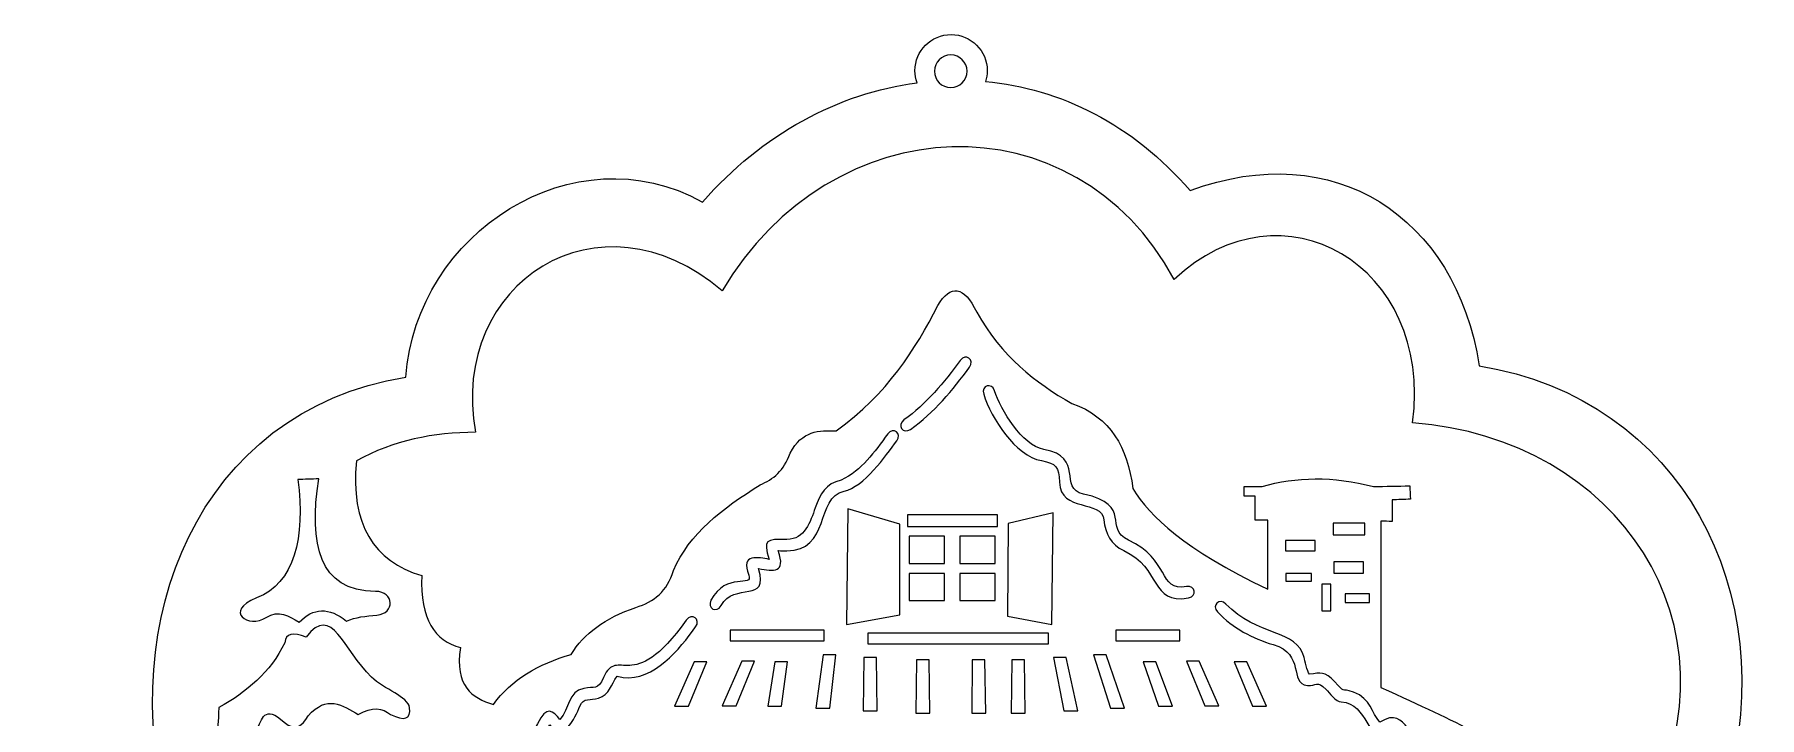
# Model space of a CAD drawing. Header units: centimetres. Extents: x 2 to 128, y -104 to 2.
# Drawn here: x 61.8 to 71.29, y -2.84 to 0.92 of the extents above; entities that cross this region are included whole.
import ezdxf

# ---------------------------------------------------------------- set-up
doc = ezdxf.new("R2010")
doc.units = ezdxf.units.CM
doc.header["$MEASUREMENT"] = 0
doc.layers.add('layer 1', color=7, linetype='Continuous')

msp = doc.modelspace()

# ---------------------------------------------------------------- linework, layer by layer
at = {"layer": 'layer 1', "color": 250}
for points, knots in [([(63.96083, -7.57743), (64.09123, -8.40445), (64.84397, -8.83688), (65.61331, -8.50475), (65.61331, -8.50475), (66.44072, -9.33908), (67.4989, -9.25009), (68.2629, -8.38622), (68.2629, -8.38622), (69.04592, -8.67471), (69.80002, -8.19363), (69.87358, -7.36822), (69.87358, -7.36822), (70.95176, -7.14973), (71.41906, -6.06521), (71.10772, -5.06725), (71.10772, -5.06725), (71.72603, -4.57216), (71.77179, -3.71559), (71.11471, -3.21948), (71.11471, -3.21948), (71.40516, -2.14892), (70.86692, -1.09057), (69.74808, -0.90458), (69.74808, -0.90458), (69.61888, -0.0811), (68.94807, 0.35148), (68.15832, 0.05763), (68.15832, 0.05763), (67.84353, 0.42274), (67.44468, 0.61819), (67.03364, 0.6576), (67.03364, 0.6576), (67.03943, 0.67625), (67.04254, 0.69604), (67.04254, 0.71659), (67.04254, 0.71659), (67.04254, 0.82635), (66.95358, 0.91531), (66.84382, 0.91531), (66.84382, 0.91531), (66.73407, 0.91531), (66.6451, 0.82635), (66.6451, 0.71659), (66.6451, 0.71659), (66.6451, 0.6934), (66.64909, 0.67114), (66.65639, 0.65045), (66.65639, 0.65045), (66.22525, 0.59338), (65.80474, 0.36979), (65.47736, -0.00521), (65.47736, -0.00521), (64.77102, 0.38745), (63.90138, -0.17379), (63.84578, -0.96743), (63.84578, -0.96743), (62.69207, -1.15576), (62.25431, -2.31635), (62.53492, -3.366), (62.53492, -3.366), (61.80345, -4.00767), (62.00421, -4.82334), (62.55932, -5.25559), (62.55932, -5.25559), (62.33416, -6.32259), (62.80063, -7.39158), (63.96083, -7.57743)], [0, 0, 0, 0, 0.0555556, 0.0555556, 0.0555556, 0.0555556, 0.1111111, 0.1111111, 0.1111111, 0.1111111, 0.1666667, 0.1666667, 0.1666667, 0.1666667, 0.2222222, 0.2222222, 0.2222222, 0.2222222, 0.2777778, 0.2777778, 0.2777778, 0.2777778, 0.3333333, 0.3333333, 0.3333333, 0.3333333, 0.3888889, 0.3888889, 0.3888889, 0.3888889, 0.4444444, 0.4444444, 0.4444444, 0.4444444, 0.5, 0.5, 0.5, 0.5, 0.5555556, 0.5555556, 0.5555556, 0.5555556, 0.6111111, 0.6111111, 0.6111111, 0.6111111, 0.6666667, 0.6666667, 0.6666667, 0.6666667, 0.7222222, 0.7222222, 0.7222222, 0.7222222, 0.7777778, 0.7777778, 0.7777778, 0.7777778, 0.8333333, 0.8333333, 0.8333333, 0.8333333, 0.8888889, 0.8888889, 0.8888889, 0.8888889, 1, 1, 1, 1]), ([(66.93164, 0.71355), (66.93164, 0.66406), (66.89152, 0.62395), (66.84204, 0.62395), (66.84204, 0.62395), (66.79255, 0.62395), (66.75244, 0.66406), (66.75244, 0.71355), (66.75244, 0.71355), (66.75244, 0.76302), (66.79255, 0.80314), (66.84204, 0.80314), (66.84204, 0.80314), (66.89152, 0.80314), (66.93164, 0.76302), (66.93164, 0.71355)], [0, 0, 0, 0, 0.2, 0.2, 0.2, 0.2, 0.4, 0.4, 0.4, 0.4, 0.6, 0.6, 0.6, 0.6, 1, 1, 1, 1]), ([(70.72752, -3.67563), (70.66998, -3.4638), (70.5132, -3.63848), (70.18372, -3.30247), (70.18372, -3.30247), (69.8087, -2.92002), (69.66225, -2.88427), (69.20749, -2.67158), (69.20749, -2.67158), (69.20749, -2.36711), (69.20749, -2.06265), (69.20749, -1.75817), (69.20749, -1.75817), (69.22783, -1.75875), (69.24816, -1.75933), (69.2685, -1.75991), (69.2685, -1.75991), (69.2685, -1.7204), (69.2685, -1.6809), (69.2685, -1.64139), (69.2685, -1.64139), (69.3022, -1.64023), (69.33591, -1.63906), (69.3696, -1.63789), (69.3696, -1.63789), (69.36845, -1.6135), (69.36728, -1.58909), (69.36612, -1.56469), (69.36612, -1.56469), (69.29988, -1.56585), (69.23363, -1.56701), (69.16739, -1.56817), (69.16739, -1.56817), (68.94353, -1.51016), (68.7405, -1.51462), (68.55381, -1.56817), (68.55381, -1.56817), (68.52127, -1.56817), (68.48873, -1.56817), (68.45619, -1.56817), (68.45619, -1.56817), (68.45619, -1.5856), (68.45619, -1.60303), (68.45619, -1.62047), (68.45619, -1.62047), (68.47594, -1.62047), (68.49571, -1.62047), (68.51546, -1.62047), (68.51546, -1.62047), (68.51546, -1.66462), (68.51546, -1.70879), (68.51546, -1.75294), (68.51546, -1.75294), (68.53871, -1.75294), (68.56194, -1.75294), (68.58518, -1.75294), (68.58518, -1.75294), (68.58518, -1.87961), (68.58518, -2.00628), (68.58518, -2.13294), (68.58518, -2.13294), (68.12395, -1.90983), (67.94091, -1.73663), (67.8426, -1.57863), (67.8426, -1.57863), (67.81643, -1.3546), (67.72004, -1.18673), (67.50792, -1.11147), (67.50792, -1.11147), (67.30699, -0.99733), (67.12072, -0.8539), (66.98498, -0.60944), (66.98498, -0.60944), (66.91351, -0.46481), (66.84204, -0.45718), (66.77056, -0.57283), (66.77056, -0.57283), (66.64748, -0.81772), (66.49419, -1.05551), (66.21275, -1.26312), (66.21275, -1.26312), (66.11813, -1.25812), (66.02475, -1.25885), (65.95824, -1.38515), (65.95824, -1.38515), (65.92547, -1.48149), (65.86439, -1.52828), (65.79439, -1.55946), (65.79439, -1.55946), (65.5871, -1.68675), (65.40299, -1.82831), (65.31676, -2.03011), (65.31676, -2.03011), (65.28437, -2.14402), (65.20857, -2.20212), (65.11107, -2.23231), (65.11107, -2.23231), (64.94225, -2.29087), (64.82204, -2.37596), (64.75547, -2.4903), (64.75547, -2.4903), (64.57314, -2.54274), (64.42529, -2.62963), (64.32665, -2.76573), (64.32665, -2.76573), (64.20887, -2.72923), (64.11395, -2.6656), (64.14536, -2.45195), (64.14536, -2.45195), (64.00401, -2.4175), (63.9253, -2.29697), (63.9327, -2.058), (63.9327, -2.058), (63.66912, -1.97806), (63.53971, -1.77652), (63.57361, -1.42698), (63.57361, -1.42698), (63.77698, -1.3142), (63.99779, -1.27129), (64.22904, -1.27009), (64.22904, -1.27009), (64.07854, -0.44672), (64.91259, 0.08195), (65.58521, -0.49266), (65.58521, -0.49266), (66.18597, 0.52324), (67.52352, 0.57805), (68.07095, -0.4299), (68.07095, -0.4299), (68.66064, 0.12577), (69.49659, -0.34792), (69.38181, -1.21781), (69.38181, -1.21781), (70.51618, -1.3066), (71.19903, -2.32643), (70.6787, -3.34445), (70.6787, -3.34445), (70.9611, -3.50336), (71.16335, -3.69569), (71.22258, -3.94757), (71.22258, -3.94757), (71.15424, -3.8755), (71.07942, -3.83602), (70.99249, -3.85692), (70.99249, -3.85692), (70.8948, -3.84328), (70.80661, -3.78223), (70.72752, -3.67563)], [0, 0, 0, 0, 0.0263158, 0.0263158, 0.0263158, 0.0263158, 0.0526316, 0.0526316, 0.0526316, 0.0526316, 0.0789474, 0.0789474, 0.0789474, 0.0789474, 0.1052632, 0.1052632, 0.1052632, 0.1052632, 0.1315789, 0.1315789, 0.1315789, 0.1315789, 0.1578947, 0.1578947, 0.1578947, 0.1578947, 0.1842105, 0.1842105, 0.1842105, 0.1842105, 0.2105263, 0.2105263, 0.2105263, 0.2105263, 0.2368421, 0.2368421, 0.2368421, 0.2368421, 0.2631579, 0.2631579, 0.2631579, 0.2631579, 0.2894737, 0.2894737, 0.2894737, 0.2894737, 0.3157895, 0.3157895, 0.3157895, 0.3157895, 0.3421053, 0.3421053, 0.3421053, 0.3421053, 0.3684211, 0.3684211, 0.3684211, 0.3684211, 0.3947368, 0.3947368, 0.3947368, 0.3947368, 0.4210526, 0.4210526, 0.4210526, 0.4210526, 0.4473684, 0.4473684, 0.4473684, 0.4473684, 0.4736842, 0.4736842, 0.4736842, 0.4736842, 0.5, 0.5, 0.5, 0.5, 0.5263158, 0.5263158, 0.5263158, 0.5263158, 0.5526316, 0.5526316, 0.5526316, 0.5526316, 0.5789474, 0.5789474, 0.5789474, 0.5789474, 0.6052632, 0.6052632, 0.6052632, 0.6052632, 0.6315789, 0.6315789, 0.6315789, 0.6315789, 0.6578947, 0.6578947, 0.6578947, 0.6578947, 0.6842105, 0.6842105, 0.6842105, 0.6842105, 0.7105263, 0.7105263, 0.7105263, 0.7105263, 0.7368421, 0.7368421, 0.7368421, 0.7368421, 0.7631579, 0.7631579, 0.7631579, 0.7631579, 0.7894737, 0.7894737, 0.7894737, 0.7894737, 0.8157895, 0.8157895, 0.8157895, 0.8157895, 0.8421053, 0.8421053, 0.8421053, 0.8421053, 0.8684211, 0.8684211, 0.8684211, 0.8684211, 0.8947368, 0.8947368, 0.8947368, 0.8947368, 0.9210526, 0.9210526, 0.9210526, 0.9210526, 0.9473684, 0.9473684, 0.9473684, 0.9473684, 1, 1, 1, 1]), ([(66.94535, -0.91209), (66.85374, -1.03829), (66.74915, -1.16381), (66.62068, -1.25408), (66.62068, -1.25408), (66.57974, -1.28282), (66.5434, -1.23108), (66.58431, -1.20232), (66.58431, -1.20232), (66.70666, -1.11636), (66.80695, -0.99508), (66.89416, -0.87494), (66.89416, -0.87494), (66.92354, -0.83445), (66.97473, -0.8716), (66.94535, -0.91209)], [0, 0, 0, 0, 0.2, 0.2, 0.2, 0.2, 0.4, 0.4, 0.4, 0.4, 0.6, 0.6, 0.6, 0.6, 1, 1, 1, 1]), ([(67.43991, -1.54399), (67.43682, -1.46025), (67.42188, -1.44138), (67.34142, -1.42612), (67.34142, -1.42612), (67.19562, -1.39847), (67.06509, -1.19285), (67.02305, -1.06086), (67.02305, -1.06086), (67.00786, -1.01318), (67.06813, -0.99399), (67.0833, -1.04165), (67.0833, -1.04165), (67.11743, -1.14878), (67.2337, -1.34132), (67.3532, -1.364), (67.3532, -1.364), (67.58254, -1.40749), (67.42913, -1.57731), (67.5726, -1.60959), (67.5726, -1.60959), (67.84774, -1.67149), (67.67982, -1.79964), (67.81923, -1.86263), (67.81923, -1.86263), (68.04728, -1.96567), (67.98134, -2.14639), (68.13882, -2.1183), (68.13882, -2.1183), (68.18808, -2.10951), (68.19917, -2.17179), (68.14993, -2.18056), (68.14993, -2.18056), (67.93769, -2.21839), (68.00072, -2.01402), (67.79318, -1.92026), (67.79318, -1.92026), (67.7226, -1.88838), (67.69182, -1.82623), (67.68411, -1.75177), (67.68411, -1.75177), (67.67218, -1.63643), (67.44617, -1.7125), (67.43991, -1.54399)], [0, 0, 0, 0, 0.0833333, 0.0833333, 0.0833333, 0.0833333, 0.1666667, 0.1666667, 0.1666667, 0.1666667, 0.25, 0.25, 0.25, 0.25, 0.3333333, 0.3333333, 0.3333333, 0.3333333, 0.4166667, 0.4166667, 0.4166667, 0.4166667, 0.5, 0.5, 0.5, 0.5, 0.5833333, 0.5833333, 0.5833333, 0.5833333, 0.6666667, 0.6666667, 0.6666667, 0.6666667, 0.75, 0.75, 0.75, 0.75, 0.8333333, 0.8333333, 0.8333333, 0.8333333, 1, 1, 1, 1]), ([(66.49523, -1.27907), (66.52519, -1.23903), (66.57584, -1.27689), (66.54589, -1.31696), (66.54589, -1.31696), (66.48326, -1.40072), (66.36332, -1.57083), (66.25527, -1.5939), (66.25527, -1.5939), (66.10019, -1.62702), (66.17728, -1.92374), (65.94034, -1.92175), (65.94034, -1.92175), (65.93165, -1.92168), (65.90938, -1.9205), (65.89254, -1.92063), (65.89254, -1.92063), (65.93839, -2.04649), (65.86708, -2.03301), (65.78539, -2.01936), (65.78539, -2.01936), (65.84456, -2.21578), (65.65014, -2.0875), (65.57939, -2.22261), (65.57939, -2.22261), (65.55618, -2.26693), (65.50016, -2.23758), (65.52335, -2.19329), (65.52335, -2.19329), (65.60644, -2.03457), (65.7585, -2.12553), (65.73111, -2.05563), (65.73111, -2.05563), (65.68256, -1.93167), (65.78735, -1.95913), (65.84293, -1.96832), (65.84293, -1.96832), (65.80861, -1.85847), (65.82805, -1.85757), (65.94087, -1.85851), (65.94087, -1.85851), (66.03846, -1.85932), (66.07044, -1.76198), (66.09668, -1.68522), (66.09668, -1.68522), (66.12265, -1.60927), (66.15488, -1.55212), (66.23854, -1.53283), (66.23854, -1.53283), (66.35631, -1.47877), (66.42062, -1.37886), (66.49523, -1.27907)], [0, 0, 0, 0, 0.0714286, 0.0714286, 0.0714286, 0.0714286, 0.1428571, 0.1428571, 0.1428571, 0.1428571, 0.2142857, 0.2142857, 0.2142857, 0.2142857, 0.2857143, 0.2857143, 0.2857143, 0.2857143, 0.3571429, 0.3571429, 0.3571429, 0.3571429, 0.4285714, 0.4285714, 0.4285714, 0.4285714, 0.5, 0.5, 0.5, 0.5, 0.5714286, 0.5714286, 0.5714286, 0.5714286, 0.6428571, 0.6428571, 0.6428571, 0.6428571, 0.7142857, 0.7142857, 0.7142857, 0.7142857, 0.7857143, 0.7857143, 0.7857143, 0.7857143, 0.8571429, 0.8571429, 0.8571429, 0.8571429, 1, 1, 1, 1]), ([(63.68673, -2.27456), (63.62481, -2.27949), (63.56833, -2.2861), (63.51961, -2.30728), (63.51961, -2.30728), (63.42328, -2.23158), (63.33589, -2.2319), (63.25814, -2.31426), (63.25814, -2.31426), (63.20191, -2.27933), (63.1459, -2.24291), (63.07737, -2.28799), (63.07737, -2.28799), (62.98202, -2.35065), (62.83994, -2.25331), (63.0248, -2.18063), (63.0248, -2.18063), (63.23124, -2.09946), (63.29488, -1.85068), (63.25117, -1.52983), (63.25117, -1.52983), (63.28952, -1.52867), (63.32787, -1.52751), (63.36622, -1.52635), (63.36622, -1.52635), (63.31175, -1.88706), (63.36711, -2.14048), (63.67821, -2.1441), (63.67821, -2.1441), (63.78211, -2.1453), (63.78855, -2.26643), (63.68673, -2.27456)], [0, 0, 0, 0, 0.1111111, 0.1111111, 0.1111111, 0.1111111, 0.2222222, 0.2222222, 0.2222222, 0.2222222, 0.3333333, 0.3333333, 0.3333333, 0.3333333, 0.4444444, 0.4444444, 0.4444444, 0.4444444, 0.5555556, 0.5555556, 0.5555556, 0.5555556, 0.6666667, 0.6666667, 0.6666667, 0.6666667, 0.7777778, 0.7777778, 0.7777778, 0.7777778, 1, 1, 1, 1]), ([(66.56175, -2.2738), (66.56175, -2.2738), (66.2689, -2.32609), (66.2689, -2.32609), (66.2689, -2.32609), (66.2689, -2.32609), (66.27587, -1.69159), (66.27587, -1.69159), (66.27587, -1.69159), (66.27587, -1.69159), (66.56175, -1.77526), (66.56175, -1.77526), (66.56175, -1.77526), (66.56175, -1.77526), (66.56175, -2.2738), (66.56175, -2.2738)], [0, 0, 0, 0, 0.2, 0.2, 0.2, 0.2, 0.4, 0.4, 0.4, 0.4, 0.6, 0.6, 0.6, 0.6, 1, 1, 1, 1]), ([(67.09889, -1.78772), (67.09889, -1.78772), (66.60335, -1.78772), (66.60335, -1.78772), (66.60335, -1.78772), (66.60335, -1.78772), (66.60335, -1.72447), (66.60335, -1.72447), (66.60335, -1.72447), (66.60335, -1.72447), (67.09889, -1.72447), (67.09889, -1.72447), (67.09889, -1.72447), (67.09889, -1.72447), (67.09889, -1.78772), (67.09889, -1.78772)], [0, 0, 0, 0, 0.2, 0.2, 0.2, 0.2, 0.4, 0.4, 0.4, 0.4, 0.6, 0.6, 0.6, 0.6, 1, 1, 1, 1]), ([(67.39847, -2.32609), (67.39847, -2.32609), (67.15443, -2.28077), (67.15443, -2.28077), (67.15443, -2.28077), (67.15443, -2.28077), (67.1579, -1.77177), (67.1579, -1.77177), (67.1579, -1.77177), (67.1579, -1.77177), (67.40544, -1.71251), (67.40544, -1.71251), (67.40544, -1.71251), (67.40544, -1.71251), (67.39847, -2.32609), (67.39847, -2.32609)], [0, 0, 0, 0, 0.2, 0.2, 0.2, 0.2, 0.4, 0.4, 0.4, 0.4, 0.6, 0.6, 0.6, 0.6, 1, 1, 1, 1]), ([(69.11907, -1.83448), (69.11907, -1.83448), (68.94476, -1.83448), (68.94476, -1.83448), (68.94476, -1.83448), (68.94476, -1.83448), (68.94476, -1.76998), (68.94476, -1.76998), (68.94476, -1.76998), (68.94476, -1.76998), (69.11907, -1.76998), (69.11907, -1.76998), (69.11907, -1.76998), (69.11907, -1.76998), (69.11907, -1.83448), (69.11907, -1.83448)], [0, 0, 0, 0, 0.2, 0.2, 0.2, 0.2, 0.4, 0.4, 0.4, 0.4, 0.6, 0.6, 0.6, 0.6, 1, 1, 1, 1]), ([(66.80754, -1.99142), (66.80754, -1.99142), (66.61405, -1.99142), (66.61405, -1.99142), (66.61405, -1.99142), (66.61405, -1.99142), (66.61405, -1.84151), (66.61405, -1.84151), (66.61405, -1.84151), (66.61405, -1.84151), (66.80754, -1.84151), (66.80754, -1.84151), (66.80754, -1.84151), (66.80754, -1.84151), (66.80754, -1.99142), (66.80754, -1.99142)], [0, 0, 0, 0, 0.2, 0.2, 0.2, 0.2, 0.4, 0.4, 0.4, 0.4, 0.6, 0.6, 0.6, 0.6, 1, 1, 1, 1]), ([(67.08556, -1.99142), (67.08556, -1.99142), (66.89208, -1.99142), (66.89208, -1.99142), (66.89208, -1.99142), (66.89208, -1.99142), (66.89208, -1.84151), (66.89208, -1.84151), (66.89208, -1.84151), (66.89208, -1.84151), (67.08556, -1.84151), (67.08556, -1.84151), (67.08556, -1.84151), (67.08556, -1.84151), (67.08556, -1.99142), (67.08556, -1.99142)], [0, 0, 0, 0, 0.2, 0.2, 0.2, 0.2, 0.4, 0.4, 0.4, 0.4, 0.6, 0.6, 0.6, 0.6, 1, 1, 1, 1]), ([(68.8454, -1.92164), (68.8454, -1.92164), (68.68329, -1.92164), (68.68329, -1.92164), (68.68329, -1.92164), (68.68329, -1.92164), (68.68329, -1.86412), (68.68329, -1.86412), (68.68329, -1.86412), (68.68329, -1.86412), (68.8454, -1.86412), (68.8454, -1.86412), (68.8454, -1.86412), (68.8454, -1.86412), (68.8454, -1.92164), (68.8454, -1.92164)], [0, 0, 0, 0, 0.2, 0.2, 0.2, 0.2, 0.4, 0.4, 0.4, 0.4, 0.6, 0.6, 0.6, 0.6, 1, 1, 1, 1]), ([(69.11211, -2.04365), (69.11211, -2.04365), (68.94825, -2.04365), (68.94825, -2.04365), (68.94825, -2.04365), (68.94825, -2.04365), (68.94825, -1.98265), (68.94825, -1.98265), (68.94825, -1.98265), (68.94825, -1.98265), (69.11211, -1.98265), (69.11211, -1.98265), (69.11211, -1.98265), (69.11211, -1.98265), (69.11211, -2.04365), (69.11211, -2.04365)], [0, 0, 0, 0, 0.2, 0.2, 0.2, 0.2, 0.4, 0.4, 0.4, 0.4, 0.6, 0.6, 0.6, 0.6, 1, 1, 1, 1]), ([(66.80754, -2.19535), (66.80754, -2.19535), (66.61405, -2.19535), (66.61405, -2.19535), (66.61405, -2.19535), (66.61405, -2.19535), (66.61405, -2.04545), (66.61405, -2.04545), (66.61405, -2.04545), (66.61405, -2.04545), (66.80754, -2.04545), (66.80754, -2.04545), (66.80754, -2.04545), (66.80754, -2.04545), (66.80754, -2.19535), (66.80754, -2.19535)], [0, 0, 0, 0, 0.2, 0.2, 0.2, 0.2, 0.4, 0.4, 0.4, 0.4, 0.6, 0.6, 0.6, 0.6, 1, 1, 1, 1]), ([(67.08556, -2.19535), (67.08556, -2.19535), (66.89208, -2.19535), (66.89208, -2.19535), (66.89208, -2.19535), (66.89208, -2.19535), (66.89208, -2.04545), (66.89208, -2.04545), (66.89208, -2.04545), (66.89208, -2.04545), (67.08556, -2.04545), (67.08556, -2.04545), (67.08556, -2.04545), (67.08556, -2.04545), (67.08556, -2.19535), (67.08556, -2.19535)], [0, 0, 0, 0, 0.2, 0.2, 0.2, 0.2, 0.4, 0.4, 0.4, 0.4, 0.6, 0.6, 0.6, 0.6, 1, 1, 1, 1]), ([(68.82623, -2.08898), (68.82623, -2.08898), (68.68503, -2.08898), (68.68503, -2.08898), (68.68503, -2.08898), (68.68503, -2.08898), (68.68503, -2.0454), (68.68503, -2.0454), (68.68503, -2.0454), (68.68503, -2.0454), (68.82623, -2.0454), (68.82623, -2.0454), (68.82623, -2.0454), (68.82623, -2.0454), (68.82623, -2.08898), (68.82623, -2.08898)], [0, 0, 0, 0, 0.2, 0.2, 0.2, 0.2, 0.4, 0.4, 0.4, 0.4, 0.6, 0.6, 0.6, 0.6, 1, 1, 1, 1]), ([(68.80358, -2.66138), (68.69773, -2.64642), (68.79317, -2.48948), (68.61567, -2.43673), (68.61567, -2.43673), (68.4982, -2.40182), (68.3941, -2.34713), (68.30888, -2.25737), (68.30888, -2.25737), (68.27444, -2.22108), (68.32031, -2.17755), (68.35476, -2.21381), (68.35476, -2.21381), (68.5232, -2.39117), (68.75135, -2.35506), (68.78488, -2.50766), (68.78488, -2.50766), (68.78798, -2.52175), (68.80247, -2.58497), (68.81425, -2.59864), (68.81425, -2.59864), (68.87837, -2.59355), (68.89768, -2.58049), (68.95232, -2.64024), (68.95232, -2.64024), (69.01491, -2.70869), (68.98276, -2.67153), (69.05685, -2.69842), (69.05685, -2.69842), (69.15417, -2.73373), (69.15384, -2.81334), (69.20209, -2.8632), (69.20209, -2.8632), (69.36253, -2.76016), (69.3502, -3.01459), (69.48575, -2.96868), (69.48575, -2.96868), (69.54271, -2.94939), (69.63202, -2.88461), (69.65655, -3.05739), (69.65655, -3.05739), (69.66473, -3.11497), (69.68717, -3.15409), (69.74556, -3.1709), (69.74556, -3.1709), (69.79363, -3.18474), (69.77613, -3.24552), (69.72806, -3.23168), (69.72806, -3.23168), (69.57485, -3.18757), (69.60307, -3.01112), (69.56974, -3.00334), (69.56974, -3.00334), (69.5468, -2.99798), (69.43338, -3.09869), (69.33224, -2.97483), (69.33224, -2.97483), (69.2924, -2.92605), (69.29404, -2.87675), (69.22994, -2.92061), (69.22994, -2.92061), (69.13477, -2.98574), (69.13872, -2.759), (68.98948, -2.75154), (68.98948, -2.75154), (68.95983, -2.75006), (68.92421, -2.70323), (68.90564, -2.68291), (68.90564, -2.68291), (68.85594, -2.62854), (68.85198, -2.66823), (68.80358, -2.66138)], [0, 0, 0, 0, 0.0526316, 0.0526316, 0.0526316, 0.0526316, 0.1052632, 0.1052632, 0.1052632, 0.1052632, 0.1578947, 0.1578947, 0.1578947, 0.1578947, 0.2105263, 0.2105263, 0.2105263, 0.2105263, 0.2631579, 0.2631579, 0.2631579, 0.2631579, 0.3157895, 0.3157895, 0.3157895, 0.3157895, 0.3684211, 0.3684211, 0.3684211, 0.3684211, 0.4210526, 0.4210526, 0.4210526, 0.4210526, 0.4736842, 0.4736842, 0.4736842, 0.4736842, 0.5263158, 0.5263158, 0.5263158, 0.5263158, 0.5789474, 0.5789474, 0.5789474, 0.5789474, 0.6315789, 0.6315789, 0.6315789, 0.6315789, 0.6842105, 0.6842105, 0.6842105, 0.6842105, 0.7368421, 0.7368421, 0.7368421, 0.7368421, 0.7894737, 0.7894737, 0.7894737, 0.7894737, 0.8421053, 0.8421053, 0.8421053, 0.8421053, 0.8947368, 0.8947368, 0.8947368, 0.8947368, 1, 1, 1, 1]), ([(68.882, -2.25109), (68.882, -2.25109), (68.882, -2.10466), (68.882, -2.10466), (68.882, -2.10466), (68.882, -2.10466), (68.93256, -2.10466), (68.93256, -2.10466), (68.93256, -2.10466), (68.93256, -2.10466), (68.93256, -2.25109), (68.93256, -2.25109), (68.93256, -2.25109), (68.93256, -2.25109), (68.882, -2.25109), (68.882, -2.25109)], [0, 0, 0, 0, 0.2, 0.2, 0.2, 0.2, 0.4, 0.4, 0.4, 0.4, 0.6, 0.6, 0.6, 0.6, 1, 1, 1, 1]), ([(69.14523, -2.20577), (69.14523, -2.20577), (69.01101, -2.20577), (69.01101, -2.20577), (69.01101, -2.20577), (69.01101, -2.20577), (69.01101, -2.15696), (69.01101, -2.15696), (69.01101, -2.15696), (69.01101, -2.15696), (69.14523, -2.15696), (69.14523, -2.15696), (69.14523, -2.15696), (69.14523, -2.15696), (69.14523, -2.20577), (69.14523, -2.20577)], [0, 0, 0, 0, 0.2, 0.2, 0.2, 0.2, 0.4, 0.4, 0.4, 0.4, 0.6, 0.6, 0.6, 0.6, 1, 1, 1, 1]), ([(63.5841, -2.82149), (63.49687, -2.76892), (63.41006, -2.71104), (63.30868, -2.82847), (63.30868, -2.82847), (63.2759, -2.88368), (63.23691, -2.91514), (63.1762, -2.86332), (63.1762, -2.86332), (63.06891, -2.76385), (63.05225, -2.84552), (63.02628, -2.90864), (63.02628, -2.90864), (62.97658, -2.89427), (62.92948, -2.89814), (62.8842, -2.9146), (62.8842, -2.9146), (62.77685, -2.95358), (62.81376, -2.94393), (62.8171, -2.78314), (62.8171, -2.78314), (62.97011, -2.69673), (63.10111, -2.58835), (63.17969, -2.42754), (63.17969, -2.42754), (63.18338, -2.37408), (63.22478, -2.36593), (63.29821, -2.39616), (63.29821, -2.39616), (63.43744, -2.20512), (63.50354, -2.46962), (63.65612, -2.61513), (63.65612, -2.61513), (63.72642, -2.68218), (63.85762, -2.72258), (63.86613, -2.78344), (63.86613, -2.78344), (63.87527, -2.84843), (63.83655, -2.85638), (63.7619, -2.82149), (63.7619, -2.82149), (63.71699, -2.78456), (63.66156, -2.77471), (63.5841, -2.82149)], [0, 0, 0, 0, 0.0833333, 0.0833333, 0.0833333, 0.0833333, 0.1666667, 0.1666667, 0.1666667, 0.1666667, 0.25, 0.25, 0.25, 0.25, 0.3333333, 0.3333333, 0.3333333, 0.3333333, 0.4166667, 0.4166667, 0.4166667, 0.4166667, 0.5, 0.5, 0.5, 0.5, 0.5833333, 0.5833333, 0.5833333, 0.5833333, 0.6666667, 0.6666667, 0.6666667, 0.6666667, 0.75, 0.75, 0.75, 0.75, 0.8333333, 0.8333333, 0.8333333, 0.8333333, 1, 1, 1, 1]), ([(64.90434, -2.73155), (64.86, -2.74492), (64.82372, -2.72539), (64.80281, -2.77496), (64.80281, -2.77496), (64.77582, -2.83893), (64.70742, -2.98517), (64.637, -2.87794), (64.637, -2.87794), (64.57112, -2.98852), (64.55354, -2.98995), (64.4265, -2.99529), (64.4265, -2.99529), (64.3543, -2.99832), (64.32668, -3.12412), (64.28357, -3.17114), (64.28357, -3.17114), (64.20026, -3.26203), (64.11899, -3.23427), (64.06138, -3.13539), (64.06138, -3.13539), (64.03089, -3.08314), (64.09318, -3.06435), (64.11603, -3.10355), (64.11603, -3.10355), (64.15222, -3.16567), (64.18395, -3.18623), (64.23696, -3.1284), (64.23696, -3.1284), (64.29999, -3.05965), (64.30275, -2.93715), (64.42386, -2.93211), (64.42386, -2.93211), (64.48934, -2.92937), (64.53736, -2.93775), (64.56875, -2.87187), (64.56875, -2.87187), (64.61936, -2.76562), (64.65503, -2.80265), (64.69276, -2.84894), (64.69276, -2.84894), (64.74555, -2.78892), (64.7381, -2.6937), (64.82395, -2.6771), (64.82395, -2.6771), (64.88338, -2.6656), (64.89936, -2.69005), (64.93228, -2.61769), (64.93228, -2.61769), (65.01421, -2.43752), (65.08266, -2.72682), (65.38784, -2.30263), (65.38784, -2.30263), (65.41926, -2.25895), (65.46955, -2.29736), (65.43917, -2.33958), (65.43917, -2.33958), (65.35235, -2.46022), (65.20899, -2.63765), (65.04025, -2.61733), (65.04025, -2.61733), (65.03182, -2.61631), (65.01628, -2.61197), (65.00756, -2.61101), (65.00756, -2.61101), (64.97044, -2.65599), (64.96867, -2.71214), (64.90434, -2.73155)], [0, 0, 0, 0, 0.0555556, 0.0555556, 0.0555556, 0.0555556, 0.1111111, 0.1111111, 0.1111111, 0.1111111, 0.1666667, 0.1666667, 0.1666667, 0.1666667, 0.2222222, 0.2222222, 0.2222222, 0.2222222, 0.2777778, 0.2777778, 0.2777778, 0.2777778, 0.3333333, 0.3333333, 0.3333333, 0.3333333, 0.3888889, 0.3888889, 0.3888889, 0.3888889, 0.4444444, 0.4444444, 0.4444444, 0.4444444, 0.5, 0.5, 0.5, 0.5, 0.5555556, 0.5555556, 0.5555556, 0.5555556, 0.6111111, 0.6111111, 0.6111111, 0.6111111, 0.6666667, 0.6666667, 0.6666667, 0.6666667, 0.7222222, 0.7222222, 0.7222222, 0.7222222, 0.7777778, 0.7777778, 0.7777778, 0.7777778, 0.8333333, 0.8333333, 0.8333333, 0.8333333, 0.8888889, 0.8888889, 0.8888889, 0.8888889, 1, 1, 1, 1]), ([(66.14515, -2.41673), (66.14515, -2.41673), (65.62917, -2.41673), (65.62917, -2.41673), (65.62917, -2.41673), (65.62917, -2.41673), (65.62917, -2.35746), (65.62917, -2.35746), (65.62917, -2.35746), (65.62917, -2.35746), (66.14515, -2.35746), (66.14515, -2.35746), (66.14515, -2.35746), (66.14515, -2.35746), (66.14515, -2.41673), (66.14515, -2.41673)], [0, 0, 0, 0, 0.2, 0.2, 0.2, 0.2, 0.4, 0.4, 0.4, 0.4, 0.6, 0.6, 0.6, 0.6, 1, 1, 1, 1]), ([(68.10097, -2.41673), (68.10097, -2.41673), (67.74885, -2.41673), (67.74885, -2.41673), (67.74885, -2.41673), (67.74885, -2.41673), (67.74885, -2.35746), (67.74885, -2.35746), (67.74885, -2.35746), (67.74885, -2.35746), (68.10097, -2.35746), (68.10097, -2.35746), (68.10097, -2.35746), (68.10097, -2.35746), (68.10097, -2.41673), (68.10097, -2.41673)], [0, 0, 0, 0, 0.2, 0.2, 0.2, 0.2, 0.4, 0.4, 0.4, 0.4, 0.6, 0.6, 0.6, 0.6, 1, 1, 1, 1]), ([(67.37929, -2.43241), (67.37929, -2.43241), (66.3857, -2.43241), (66.3857, -2.43241), (66.3857, -2.43241), (66.3857, -2.43241), (66.3857, -2.37315), (66.3857, -2.37315), (66.3857, -2.37315), (66.3857, -2.37315), (67.37929, -2.37315), (67.37929, -2.37315), (67.37929, -2.37315), (67.37929, -2.37315), (67.37929, -2.43241), (67.37929, -2.43241)], [0, 0, 0, 0, 0.2, 0.2, 0.2, 0.2, 0.4, 0.4, 0.4, 0.4, 0.6, 0.6, 0.6, 0.6, 1, 1, 1, 1]), ([(65.39909, -2.7758), (65.39909, -2.7758), (65.32239, -2.7758), (65.32239, -2.7758), (65.32239, -2.7758), (65.32239, -2.7758), (65.43047, -2.53175), (65.43047, -2.53175), (65.43047, -2.53175), (65.43047, -2.53175), (65.5002, -2.53175), (65.5002, -2.53175), (65.5002, -2.53175), (65.5002, -2.53175), (65.39909, -2.7758), (65.39909, -2.7758)], [0, 0, 0, 0, 0.2, 0.2, 0.2, 0.2, 0.4, 0.4, 0.4, 0.4, 0.6, 0.6, 0.6, 0.6, 1, 1, 1, 1]), ([(65.76341, -2.52826), (65.76341, -2.52826), (65.66231, -2.77231), (65.66231, -2.77231), (65.66231, -2.77231), (65.66231, -2.77231), (65.58561, -2.77231), (65.58561, -2.77231), (65.58561, -2.77231), (65.58561, -2.77231), (65.69369, -2.52826), (65.69369, -2.52826), (65.69369, -2.52826), (65.69369, -2.52826), (65.76341, -2.52826), (65.76341, -2.52826)], [0, 0, 0, 0, 0.2, 0.2, 0.2, 0.2, 0.4, 0.4, 0.4, 0.4, 0.6, 0.6, 0.6, 0.6, 1, 1, 1, 1]), ([(65.91191, -2.7758), (65.91191, -2.7758), (65.83521, -2.7758), (65.83521, -2.7758), (65.83521, -2.7758), (65.83521, -2.7758), (65.87529, -2.53175), (65.87529, -2.53175), (65.87529, -2.53175), (65.87529, -2.53175), (65.94501, -2.53175), (65.94501, -2.53175), (65.94501, -2.53175), (65.94501, -2.53175), (65.91191, -2.7758), (65.91191, -2.7758)], [0, 0, 0, 0, 0.2, 0.2, 0.2, 0.2, 0.4, 0.4, 0.4, 0.4, 0.6, 0.6, 0.6, 0.6, 1, 1, 1, 1]), ([(66.17743, -2.78626), (66.17743, -2.78626), (66.10073, -2.78626), (66.10073, -2.78626), (66.10073, -2.78626), (66.10073, -2.78626), (66.1408, -2.4934), (66.1408, -2.4934), (66.1408, -2.4934), (66.1408, -2.4934), (66.21052, -2.4934), (66.21052, -2.4934), (66.21052, -2.4934), (66.21052, -2.4934), (66.17743, -2.78626), (66.17743, -2.78626)], [0, 0, 0, 0, 0.2, 0.2, 0.2, 0.2, 0.4, 0.4, 0.4, 0.4, 0.6, 0.6, 0.6, 0.6, 1, 1, 1, 1]), ([(66.36086, -2.8002), (66.36086, -2.8002), (66.36373, -2.50735), (66.36373, -2.50735), (66.36373, -2.50735), (66.36373, -2.50735), (66.43345, -2.50735), (66.43345, -2.50735), (66.43345, -2.50735), (66.43345, -2.50735), (66.43756, -2.8002), (66.43756, -2.8002), (66.43756, -2.8002), (66.43756, -2.8002), (66.36086, -2.8002), (66.36086, -2.8002)], [0, 0, 0, 0, 0.2, 0.2, 0.2, 0.2, 0.4, 0.4, 0.4, 0.4, 0.6, 0.6, 0.6, 0.6, 1, 1, 1, 1]), ([(66.65067, -2.81415), (66.65067, -2.81415), (66.65354, -2.52129), (66.65354, -2.52129), (66.65354, -2.52129), (66.65354, -2.52129), (66.72326, -2.52129), (66.72326, -2.52129), (66.72326, -2.52129), (66.72326, -2.52129), (66.72737, -2.81415), (66.72737, -2.81415), (66.72737, -2.81415), (66.72737, -2.81415), (66.65067, -2.81415), (66.65067, -2.81415)], [0, 0, 0, 0, 0.2, 0.2, 0.2, 0.2, 0.4, 0.4, 0.4, 0.4, 0.6, 0.6, 0.6, 0.6, 1, 1, 1, 1]), ([(67.03417, -2.81415), (67.03417, -2.81415), (66.95747, -2.81415), (66.95747, -2.81415), (66.95747, -2.81415), (66.95747, -2.81415), (66.96034, -2.52129), (66.96034, -2.52129), (66.96034, -2.52129), (66.96034, -2.52129), (67.03006, -2.52129), (67.03006, -2.52129), (67.03006, -2.52129), (67.03006, -2.52129), (67.03417, -2.81415), (67.03417, -2.81415)], [0, 0, 0, 0, 0.2, 0.2, 0.2, 0.2, 0.4, 0.4, 0.4, 0.4, 0.6, 0.6, 0.6, 0.6, 1, 1, 1, 1]), ([(67.1738, -2.81415), (67.1738, -2.81415), (67.17791, -2.52129), (67.17791, -2.52129), (67.17791, -2.52129), (67.17791, -2.52129), (67.24762, -2.52129), (67.24762, -2.52129), (67.24762, -2.52129), (67.24762, -2.52129), (67.2505, -2.81415), (67.2505, -2.81415), (67.2505, -2.81415), (67.2505, -2.81415), (67.1738, -2.81415), (67.1738, -2.81415)], [0, 0, 0, 0, 0.2, 0.2, 0.2, 0.2, 0.4, 0.4, 0.4, 0.4, 0.6, 0.6, 0.6, 0.6, 1, 1, 1, 1]), ([(67.46361, -2.8002), (67.46361, -2.8002), (67.40667, -2.50735), (67.40667, -2.50735), (67.40667, -2.50735), (67.40667, -2.50735), (67.47638, -2.50735), (67.47638, -2.50735), (67.47638, -2.50735), (67.47638, -2.50735), (67.54031, -2.8002), (67.54031, -2.8002), (67.54031, -2.8002), (67.54031, -2.8002), (67.46361, -2.8002), (67.46361, -2.8002)], [0, 0, 0, 0, 0.2, 0.2, 0.2, 0.2, 0.4, 0.4, 0.4, 0.4, 0.6, 0.6, 0.6, 0.6, 1, 1, 1, 1]), ([(67.72084, -2.78626), (67.72084, -2.78626), (67.62668, -2.4934), (67.62668, -2.4934), (67.62668, -2.4934), (67.62668, -2.4934), (67.6964, -2.4934), (67.6964, -2.4934), (67.6964, -2.4934), (67.6964, -2.4934), (67.79754, -2.78626), (67.79754, -2.78626), (67.79754, -2.78626), (67.79754, -2.78626), (67.72084, -2.78626), (67.72084, -2.78626)], [0, 0, 0, 0, 0.2, 0.2, 0.2, 0.2, 0.4, 0.4, 0.4, 0.4, 0.6, 0.6, 0.6, 0.6, 1, 1, 1, 1]), ([(67.98417, -2.7758), (67.98417, -2.7758), (67.90019, -2.53175), (67.90019, -2.53175), (67.90019, -2.53175), (67.90019, -2.53175), (67.96991, -2.53175), (67.96991, -2.53175), (67.96991, -2.53175), (67.96991, -2.53175), (68.06086, -2.7758), (68.06086, -2.7758), (68.06086, -2.7758), (68.06086, -2.7758), (67.98417, -2.7758), (67.98417, -2.7758)], [0, 0, 0, 0, 0.2, 0.2, 0.2, 0.2, 0.4, 0.4, 0.4, 0.4, 0.6, 0.6, 0.6, 0.6, 1, 1, 1, 1]), ([(68.23886, -2.77231), (68.23886, -2.77231), (68.13776, -2.52826), (68.13776, -2.52826), (68.13776, -2.52826), (68.13776, -2.52826), (68.20748, -2.52826), (68.20748, -2.52826), (68.20748, -2.52826), (68.20748, -2.52826), (68.31556, -2.77231), (68.31556, -2.77231), (68.31556, -2.77231), (68.31556, -2.77231), (68.23886, -2.77231), (68.23886, -2.77231)], [0, 0, 0, 0, 0.2, 0.2, 0.2, 0.2, 0.4, 0.4, 0.4, 0.4, 0.6, 0.6, 0.6, 0.6, 1, 1, 1, 1]), ([(68.50207, -2.7758), (68.50207, -2.7758), (68.40098, -2.53175), (68.40098, -2.53175), (68.40098, -2.53175), (68.40098, -2.53175), (68.47069, -2.53175), (68.47069, -2.53175), (68.47069, -2.53175), (68.47069, -2.53175), (68.57877, -2.7758), (68.57877, -2.7758), (68.57877, -2.7758), (68.57877, -2.7758), (68.50207, -2.7758), (68.50207, -2.7758)], [0, 0, 0, 0, 0.2, 0.2, 0.2, 0.2, 0.4, 0.4, 0.4, 0.4, 0.6, 0.6, 0.6, 0.6, 1, 1, 1, 1])]:
    msp.add_open_spline(points, degree=3, knots=knots, dxfattribs=at)

doc.saveas('drawing.dxf')
